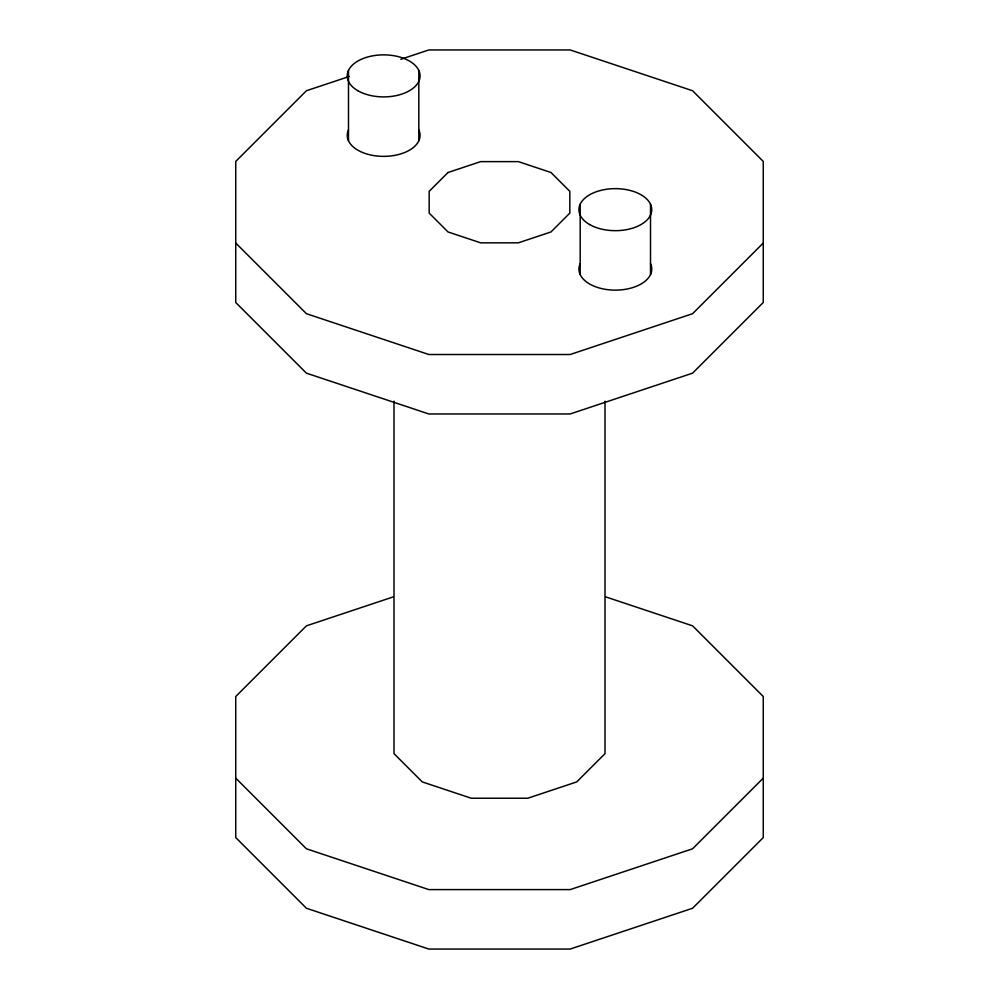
<?xml version="1.0" encoding="UTF-8"?>
<svg xmlns="http://www.w3.org/2000/svg" width="999" height="999" viewBox="0 0 999 999"><rect width="100%" height="100%" fill="white"/><g stroke="black" fill="none" stroke-linecap="round" stroke-linejoin="round"><path stroke-width="1.5" d="M763.261 243.032L692.582 313.698L570.179 354.508L428.821 354.508L306.418 313.698L235.739 243.032M763.261 778.121L692.582 848.788L570.179 889.597L428.821 889.597L306.418 848.788L235.739 778.121M349.188 76.498L306.418 90.747L235.739 161.426L235.739 302.485L306.418 373.164L428.821 413.961L570.179 413.961L692.582 373.164L763.261 302.485L763.261 161.426L692.582 90.747L570.179 49.95L428.821 49.95L400.811 59.291M393.431 596.84L306.418 625.836L235.739 696.515L235.739 837.574L306.418 908.253L428.821 949.05L570.179 949.05L692.582 908.253L763.261 837.574L763.261 696.515L692.582 625.836L605.569 596.84M650.511 204.221L650.511 274.55M605.007 401.198L605.007 753.633L576.735 781.905L527.772 798.226L471.228 798.226L422.265 781.905L393.993 753.633L393.993 401.198M580.182 204.221L580.182 274.55M418.818 70.442L418.818 140.784M348.489 70.442L348.489 140.784M418.818 129.907A36.414 21.016 0 0 1 383.653 156.368A36.414 21.016 0 0 1 348.489 129.907M650.511 263.674A36.414 21.016 0 0 1 615.347 290.135A36.414 21.016 0 0 1 580.182 263.674M448.014 172.502L429.17 191.346L429.17 213.112L448.014 231.955L480.656 242.832L518.344 242.832L550.986 231.955L569.83 213.112L569.83 191.346L550.986 172.502L518.344 161.626L480.656 161.626L448.014 172.502M357.904 90.747A36.414 21.016 0 0 0 418.818 81.331A36.414 21.016 0 0 0 374.225 55.582A36.414 21.016 0 0 0 357.904 90.747M589.61 224.525A36.414 21.016 0 0 0 650.511 215.097A36.414 21.016 0 0 0 605.931 189.36A36.414 21.016 0 0 0 589.61 224.525"/></g></svg>
